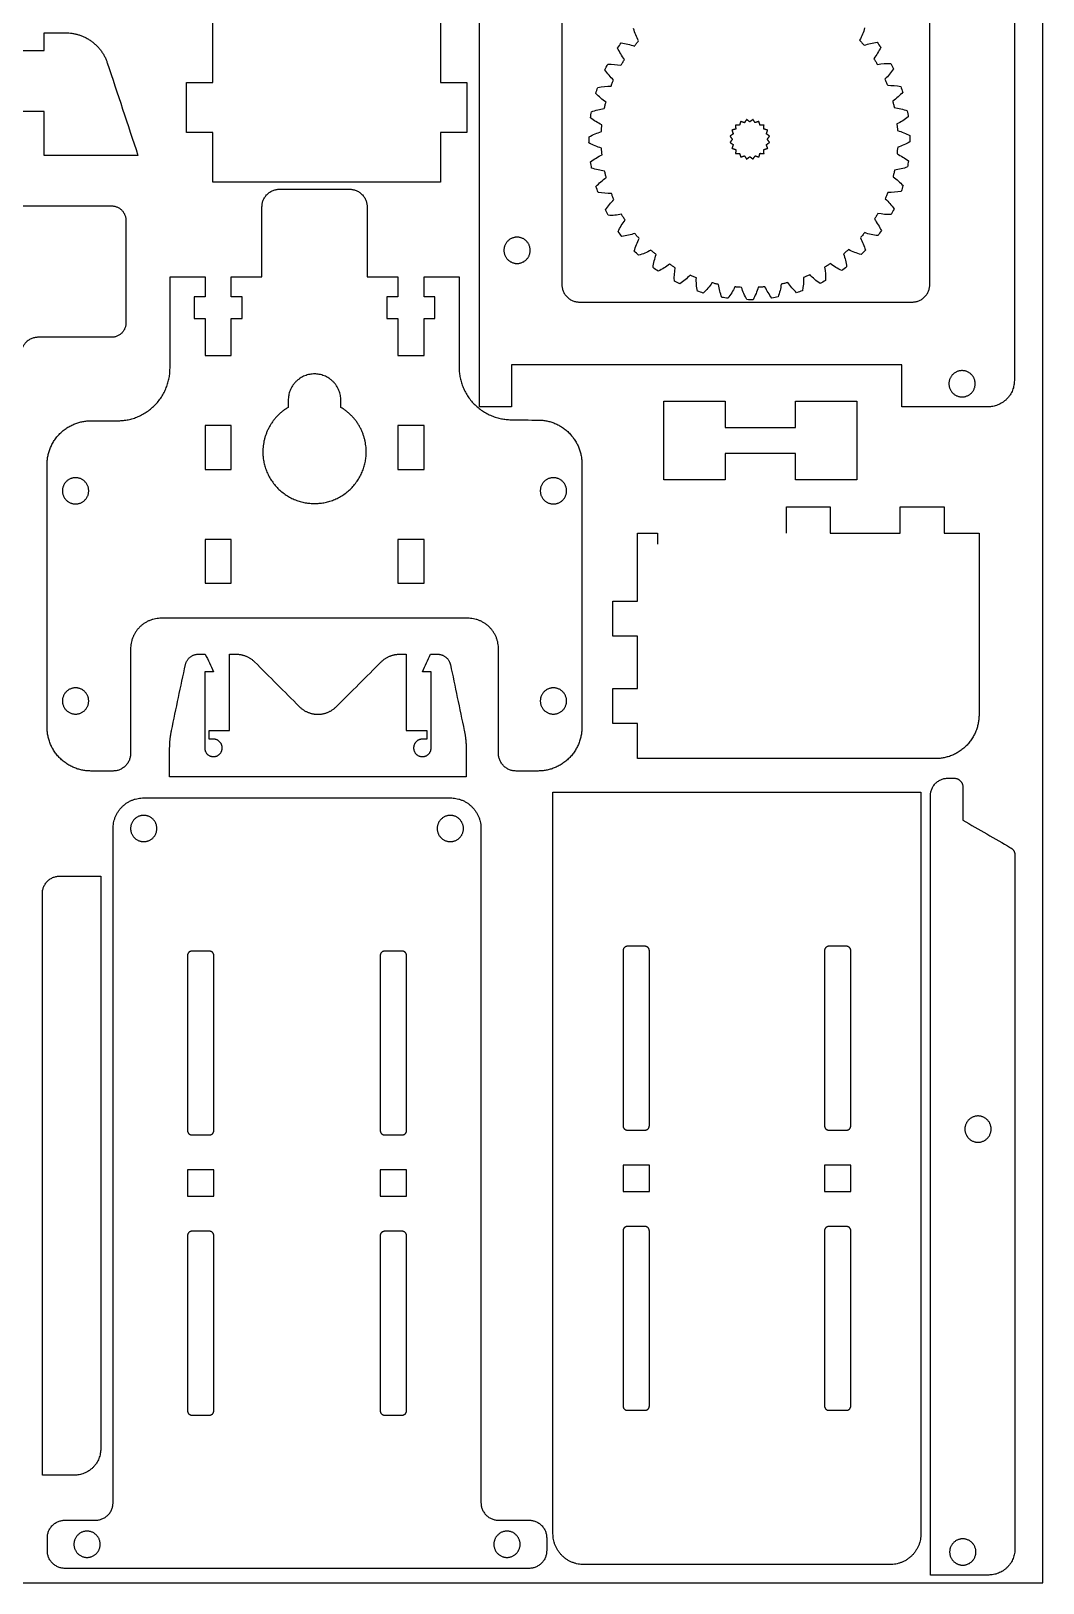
# Model space of a CAD drawing. Header units: millimetres. Extents: x -488 to 12, y -1 to 299.
# Drawn here: x -103.8 to 11.7, y -0.9 to 176.3 of the extents above; entities that cross this region are included whole.
import ezdxf

# ---------------------------------------------------------------- set-up
doc = ezdxf.new("R2010")
doc.units = ezdxf.units.MM
doc.header["$MEASUREMENT"] = 0
doc.layers.add('DEFAULT', color=7, linetype='Continuous')

msp = doc.modelspace()

# ---------------------------------------------------------------- linework, layer by layer
at = {"layer": 'DEFAULT'}
msp.add_lwpolyline([(-488.32, -0.91), (11.68, -0.91), (11.68, 299.09), (-488.32, 299.09), (-488.32, -0.91)], dxfattribs=at)
for points, degree in [([(-52.63, 174.1), (-52.63, 183.35), (-52.63, 192.6), (-52.63, 201.85)], 3), ([(8.42, 201.84), (8.42, 180.04), (8.42, 158.23), (8.42, 136.43)], 3), ([(-43.23, 199.85), (-43.23, 182.36), (-43.23, 164.88), (-43.23, 147.39)], 3), ([(-1.24, 147.39), (-1.24, 164.88), (-1.24, 182.36), (-1.24, 199.85)], 3), ([(-83.08, 170.47), (-83.08, 172.81), (-83.08, 175.14), (-83.08, 177.48)], 3), ([(-57.08, 177.48), (-57.08, 175.14), (-57.08, 172.81), (-57.08, 170.47)], 3), ([(-102.34, 176.14), (-101.52, 176.14), (-100.7, 176.14), (-99.87, 176.14)], 3), ([(-102.34, 174.14), (-102.34, 174.81), (-102.34, 175.47), (-102.34, 176.14)], 3), ([(-34.49, 175.21), (-34.71, 175.66), (-34.92, 176.14), (-35.05, 176.62)], 3), ([(-8.67, 176.71), (-8.8, 176.21), (-9, 175.74), (-9.24, 175.29)], 3), ([(-105.19, 174.14), (-104.24, 174.14), (-103.29, 174.14), (-102.34, 174.14)], 3), ([(-52.63, 133.43), (-52.63, 146.98), (-52.63, 160.54), (-52.63, 174.1)], 3), ([(-36.89, 174.4), (-36.74, 174.6), (-36.6, 174.79), (-36.46, 174.98)], 3), ([(-36.09, 173.1), (-36.39, 173.52), (-36.66, 173.95), (-36.89, 174.4)], 3), ([(-36.46, 174.98), (-35.95, 174.91), (-35.45, 174.79), (-34.96, 174.63)], 3), ([(-34.96, 174.63), (-34.88, 174.73), (-34.8, 174.83), (-34.72, 174.92)], 3), ([(-34.72, 174.92), (-34.64, 175.02), (-34.56, 175.12), (-34.49, 175.21)], 3), ([(-9.24, 175.29), (-9.15, 175.2), (-9.07, 175.1), (-8.98, 175.01)], 3), ([(-8.98, 175.01), (-8.9, 174.91), (-8.81, 174.82), (-8.72, 174.72)], 3), ([(-8.72, 174.72), (-8.25, 174.89), (-7.75, 175), (-7.24, 175.06)], 3), ([(-6.83, 174.5), (-7.05, 174.04), (-7.32, 173.6), (-7.61, 173.19)], 3), ([(-7.24, 175.06), (-7.1, 174.87), (-6.97, 174.68), (-6.83, 174.5)], 3), ([(-95.13, 172.71), (-93.96, 169.19), (-92.79, 165.67), (-91.63, 162.14)], 3), ([(-38.32, 171.91), (-38.22, 172.13), (-38.11, 172.34), (-38, 172.56)], 3), ([(-38, 172.56), (-37.5, 172.56), (-36.99, 172.53), (-36.49, 172.44)], 3), ([(-36.49, 172.44), (-36.42, 172.55), (-36.35, 172.66), (-36.29, 172.77)], 3), ([(-36.29, 172.77), (-36.22, 172.88), (-36.15, 172.99), (-36.09, 173.1)], 3), ([(-7.61, 173.19), (-7.54, 173.08), (-7.48, 172.97), (-7.41, 172.86)], 3), ([(-7.41, 172.86), (-7.34, 172.75), (-7.28, 172.64), (-7.21, 172.54)], 3), ([(-7.21, 172.54), (-6.7, 172.63), (-6.2, 172.67), (-5.69, 172.65)], 3), ([(-5.38, 172.03), (-5.65, 171.6), (-5.98, 171.21), (-6.35, 170.86)], 3), ([(-5.69, 172.65), (-5.59, 172.45), (-5.48, 172.24), (-5.38, 172.03)], 3), ([(-86.08, 164.76), (-86.08, 166.66), (-86.08, 168.56), (-86.08, 170.47)], 3), ([(-86.08, 170.47), (-85.08, 170.47), (-84.08, 170.47), (-83.08, 170.47)], 3), ([(-57.08, 170.47), (-56.08, 170.47), (-55.08, 170.47), (-54.08, 170.47)], 3), ([(-54.08, 170.47), (-54.08, 168.56), (-54.08, 166.66), (-54.08, 164.76)], 3), ([(-37.33, 170.74), (-37.7, 171.11), (-38.03, 171.49), (-38.32, 171.91)], 3), ([(-37.62, 170.04), (-37.58, 170.16), (-37.53, 170.28), (-37.49, 170.4)], 3), ([(-37.49, 170.4), (-37.44, 170.52), (-37.38, 170.63), (-37.33, 170.74)], 3), ([(-6.35, 170.86), (-6.3, 170.74), (-6.25, 170.62), (-6.21, 170.5)], 3), ([(-6.21, 170.5), (-6.15, 170.39), (-6.1, 170.27), (-6.04, 170.15)], 3), ([(-39.37, 169.23), (-39.29, 169.46), (-39.21, 169.68), (-39.14, 169.9)], 3), ([(-38.19, 168.24), (-38.62, 168.52), (-39.02, 168.87), (-39.37, 169.23)], 3), ([(-39.14, 169.9), (-38.63, 170), (-38.13, 170.05), (-37.62, 170.04)], 3), ([(-6.04, 170.15), (-5.54, 170.15), (-5.03, 170.11), (-4.54, 170.01)], 3), ([(-4.31, 169.35), (-4.66, 168.98), (-5.05, 168.65), (-5.46, 168.34)], 3), ([(-4.54, 170.01), (-4.47, 169.79), (-4.39, 169.57), (-4.31, 169.35)], 3), ([(-102.34, 167.14), (-103.29, 167.14), (-104.24, 167.14), (-105.19, 167.14)], 3), ([(-102.34, 162.14), (-102.34, 163.81), (-102.34, 165.47), (-102.34, 167.14)], 3), ([(-39.97, 166.43), (-39.94, 166.67), (-39.9, 166.9), (-39.87, 167.13)], 3), ([(-39.87, 167.13), (-39.39, 167.3), (-38.9, 167.42), (-38.39, 167.49)], 3), ([(-38.39, 167.49), (-38.36, 167.62), (-38.33, 167.74), (-38.3, 167.87)], 3), ([(-38.3, 167.87), (-38.27, 167.99), (-38.23, 168.12), (-38.19, 168.24)], 3), ([(-5.46, 168.34), (-5.43, 168.22), (-5.4, 168.1), (-5.38, 167.98)], 3), ([(-5.38, 167.98), (-5.35, 167.86), (-5.32, 167.73), (-5.3, 167.61)], 3), ([(-5.3, 167.61), (-4.79, 167.54), (-4.29, 167.42), (-3.8, 167.24)], 3), ([(-3.8, 167.24), (-3.76, 167.01), (-3.73, 166.77), (-3.69, 166.54)], 3), ([(-40.12, 164.26), (-39.68, 164.5), (-39.21, 164.71), (-38.72, 164.86)], 3), ([(-38.68, 165.63), (-39.13, 165.86), (-39.57, 166.11), (-39.97, 166.43)], 3), ([(-38.72, 164.86), (-38.72, 164.99), (-38.71, 165.12), (-38.7, 165.25)], 3), ([(-38.7, 165.25), (-38.69, 165.37), (-38.69, 165.5), (-38.68, 165.63)], 3), ([(-23.39, 165.15), (-23.61, 165.09), (-23.82, 165.02)], 2), ([(-23.82, 165.02), (-23.75, 164.81), (-23.67, 164.6)], 2), ([(-22.95, 165.59), (-23.18, 165.6), (-23.4, 165.6)], 2), ([(-23.4, 165.6), (-23.4, 165.38), (-23.39, 165.15)], 2), ([(-22.82, 166.02), (-22.89, 165.81), (-22.95, 165.59)], 2), ([(-22.4, 165.87), (-22.61, 165.95), (-22.82, 166.02)], 2), ([(-22.14, 166.24), (-22.27, 166.06), (-22.4, 165.87)], 2), ([(-21.79, 165.97), (-21.96, 166.11), (-22.14, 166.24)], 2), ([(-21.42, 166.24), (-21.61, 166.11), (-21.79, 165.97)], 2), ([(-21.17, 165.88), (-21.3, 166.06), (-21.42, 166.24)], 2), ([(-20.74, 166.02), (-20.96, 165.95), (-21.17, 165.88)], 2), ([(-20.62, 165.59), (-20.68, 165.81), (-20.74, 166.02)], 2), ([(-20.16, 165.6), (-20.39, 165.6), (-20.62, 165.59)], 2), ([(-20.18, 165.16), (-20.17, 165.38), (-20.16, 165.6)], 2), ([(-19.74, 165.02), (-19.96, 165.09), (-20.18, 165.16)], 2), ([(-19.89, 164.6), (-19.82, 164.81), (-19.74, 165.02)], 2), ([(-3.69, 166.54), (-4.09, 166.23), (-4.53, 165.96), (-4.99, 165.74)], 3), ([(-4.99, 165.74), (-4.98, 165.61), (-4.96, 165.48), (-4.95, 165.35)], 3), ([(-4.95, 165.35), (-4.94, 165.22), (-4.92, 165.1), (-4.91, 164.97)], 3), ([(-4.91, 164.97), (-4.43, 164.83), (-3.95, 164.64), (-3.51, 164.4)], 3), ([(-83.08, 164.76), (-84.08, 164.76), (-85.08, 164.76), (-86.08, 164.76)], 3), ([(-83.08, 159.1), (-83.08, 160.99), (-83.08, 162.87), (-83.08, 164.76)], 3), ([(-54.08, 164.76), (-55.08, 164.76), (-56.08, 164.76), (-57.08, 164.76)], 3), ([(-57.08, 164.76), (-57.08, 162.87), (-57.08, 160.99), (-57.08, 159.1)], 3), ([(-40.14, 163.56), (-40.13, 163.79), (-40.13, 164.02), (-40.12, 164.26)], 3), ([(-38.71, 162.97), (-39.2, 163.11), (-39.69, 163.33), (-40.14, 163.56)], 3), ([(-23.67, 164.6), (-23.86, 164.47), (-24.04, 164.34)], 2), ([(-24.04, 164.34), (-23.91, 164.16), (-23.77, 163.98)], 2), ([(-23.77, 163.98), (-23.91, 163.8), (-24.04, 163.63)], 2), ([(-24.04, 163.63), (-23.86, 163.5), (-23.67, 163.37)], 2), ([(-23.67, 163.37), (-23.75, 163.16), (-23.82, 162.95)], 2), ([(-19.52, 164.34), (-19.71, 164.47), (-19.89, 164.6)], 2), ([(-19.89, 163.37), (-19.71, 163.5), (-19.52, 163.63)], 2), ([(-19.74, 162.95), (-19.82, 163.16), (-19.89, 163.37)], 2), ([(-19.79, 163.99), (-19.66, 164.17), (-19.52, 164.34)], 2), ([(-19.52, 163.63), (-19.66, 163.81), (-19.79, 163.99)], 2), ([(-4.9, 163.07), (-4.91, 162.95), (-4.93, 162.83), (-4.95, 162.71)], 3), ([(-3.52, 163.68), (-3.96, 163.43), (-4.43, 163.23), (-4.9, 163.07)], 3), ([(-3.51, 164.4), (-3.51, 164.16), (-3.52, 163.92), (-3.52, 163.68)], 3), ([(-91.63, 162.14), (-95.2, 162.14), (-98.77, 162.14), (-102.34, 162.14)], 3), ([(-39.96, 161.39), (-39.55, 161.71), (-39.12, 161.99), (-38.65, 162.22)], 3), ([(-39.84, 160.69), (-39.88, 160.93), (-39.92, 161.16), (-39.96, 161.39)], 3), ([(-38.69, 162.59), (-38.7, 162.71), (-38.71, 162.84), (-38.71, 162.97)], 3), ([(-38.65, 162.22), (-38.67, 162.34), (-38.68, 162.46), (-38.69, 162.59)], 3), ([(-23.82, 162.95), (-23.6, 162.88), (-23.39, 162.81)], 2), ([(-23.39, 162.81), (-23.39, 162.59), (-23.4, 162.37)], 2), ([(-23.4, 162.37), (-23.17, 162.37), (-22.95, 162.37)], 2), ([(-22.95, 162.37), (-22.88, 162.16), (-22.82, 161.95)], 2), ([(-22.82, 161.95), (-22.61, 162.02), (-22.39, 162.09)], 2), ([(-22.39, 162.09), (-22.27, 161.91), (-22.14, 161.72)], 2), ([(-22.14, 161.72), (-21.96, 161.86), (-21.78, 162)], 2), ([(-21.78, 162), (-21.6, 161.86), (-21.42, 161.72)], 2), ([(-21.42, 161.72), (-21.29, 161.91), (-21.16, 162.1)], 2), ([(-21.16, 162.1), (-20.95, 162.02), (-20.74, 161.95)], 2), ([(-20.74, 161.95), (-20.68, 162.16), (-20.61, 162.38)], 2), ([(-20.61, 162.38), (-20.39, 162.37), (-20.16, 162.37)], 2), ([(-20.17, 162.82), (-19.96, 162.88), (-19.74, 162.95)], 2), ([(-20.16, 162.37), (-20.17, 162.59), (-20.17, 162.82)], 2), ([(-4.95, 162.71), (-4.95, 162.58), (-4.96, 162.45), (-4.97, 162.32)], 3), ([(-4.97, 162.32), (-4.53, 162.1), (-4.08, 161.82), (-3.68, 161.52)], 3), ([(-3.68, 161.52), (-3.71, 161.29), (-3.74, 161.06), (-3.78, 160.83)], 3), ([(-38.35, 160.34), (-38.86, 160.41), (-39.36, 160.53), (-39.84, 160.69)], 3), ([(-39.34, 158.6), (-38.98, 158.97), (-38.59, 159.32), (-38.17, 159.59)], 3), ([(-38.27, 159.96), (-38.3, 160.09), (-38.32, 160.22), (-38.35, 160.34)], 3), ([(-38.17, 159.59), (-38.2, 159.71), (-38.23, 159.84), (-38.27, 159.96)], 3), ([(-5.34, 160.07), (-5.37, 159.95), (-5.4, 159.82), (-5.43, 159.7)], 3), ([(-5.43, 159.7), (-5.01, 159.4), (-4.63, 159.07), (-4.28, 158.7)], 3), ([(-5.26, 160.46), (-5.29, 160.33), (-5.31, 160.2), (-5.34, 160.07)], 3), ([(-3.78, 160.83), (-4.25, 160.64), (-4.75, 160.52), (-5.26, 160.46)], 3), ([(-57.08, 159.1), (-65.74, 159.1), (-74.41, 159.1), (-83.08, 159.1)], 3), ([(-75.47, 158.28), (-72.81, 158.28), (-70.14, 158.28), (-67.47, 158.28)], 3), ([(-39.1, 157.92), (-39.18, 158.15), (-39.26, 158.38), (-39.34, 158.6)], 3), ([(-37.58, 157.79), (-38.08, 157.79), (-38.6, 157.83), (-39.1, 157.92)], 3), ([(-37.44, 157.45), (-37.49, 157.56), (-37.53, 157.68), (-37.58, 157.79)], 3), ([(-6.01, 157.92), (-6.06, 157.79), (-6.11, 157.66), (-6.16, 157.53)], 3), ([(-4.49, 158.03), (-4.99, 157.94), (-5.5, 157.89), (-6.01, 157.92)], 3), ([(-4.28, 158.7), (-4.35, 158.48), (-4.42, 158.26), (-4.49, 158.03)], 3), ([(-157.35, 156.37), (-136.45, 156.37), (-115.55, 156.37), (-94.64, 156.37)], 3), ([(-77.47, 148.28), (-77.47, 150.95), (-77.47, 153.62), (-77.47, 156.28)], 3), ([(-65.47, 156.28), (-65.47, 153.62), (-65.47, 150.95), (-65.47, 148.28)], 3), ([(-38.27, 155.93), (-37.98, 156.34), (-37.65, 156.73), (-37.3, 157.1)], 3), ([(-37.3, 157.1), (-37.35, 157.21), (-37.39, 157.33), (-37.44, 157.45)], 3), ([(-6.16, 157.53), (-6.21, 157.42), (-6.26, 157.3), (-6.31, 157.19)], 3), ([(-6.31, 157.19), (-5.94, 156.84), (-5.61, 156.45), (-5.32, 156.02)], 3), ([(-5.32, 156.02), (-5.43, 155.81), (-5.53, 155.61), (-5.64, 155.4)], 3), ([(-93, 154.73), (-93, 150.82), (-93, 146.91), (-93, 143.01)], 3), ([(-37.96, 155.3), (-38.06, 155.51), (-38.17, 155.72), (-38.27, 155.93)], 3), ([(-36.44, 155.42), (-36.93, 155.31), (-37.45, 155.27), (-37.96, 155.3)], 3), ([(-36.81, 153.44), (-36.6, 153.9), (-36.34, 154.35), (-36.01, 154.75)], 3), ([(-36.23, 155.07), (-36.3, 155.19), (-36.37, 155.3), (-36.44, 155.42)], 3), ([(-36.01, 154.75), (-36.08, 154.86), (-36.16, 154.97), (-36.23, 155.07)], 3), ([(-7.36, 155.18), (-7.43, 155.08), (-7.49, 154.97), (-7.56, 154.86)], 3), ([(-7.56, 154.86), (-7.26, 154.44), (-6.98, 154), (-6.76, 153.55)], 3), ([(-7.16, 155.51), (-7.23, 155.4), (-7.29, 155.29), (-7.36, 155.18)], 3), ([(-5.64, 155.4), (-6.15, 155.37), (-6.66, 155.42), (-7.16, 155.51)], 3), ([(-36.38, 152.88), (-36.53, 153.06), (-36.67, 153.25), (-36.81, 153.44)], 3), ([(-34.9, 153.24), (-35.38, 153.06), (-35.87, 152.95), (-36.38, 152.88)], 3), ([(-34.98, 151.22), (-34.83, 151.72), (-34.64, 152.2), (-34.4, 152.65)], 3), ([(-34.66, 152.92), (-34.74, 153.03), (-34.82, 153.13), (-34.9, 153.24)], 3), ([(-34.4, 152.65), (-34.49, 152.74), (-34.57, 152.83), (-34.66, 152.92)], 3), ([(-8.91, 153.01), (-8.99, 152.92), (-9.07, 152.82), (-9.15, 152.72)], 3), ([(-9.15, 152.72), (-8.92, 152.27), (-8.73, 151.8), (-8.57, 151.32)], 3), ([(-8.66, 153.33), (-8.74, 153.22), (-8.83, 153.12), (-8.91, 153.01)], 3), ([(-7.17, 152.98), (-7.69, 153.03), (-8.18, 153.14), (-8.66, 153.33)], 3), ([(-6.76, 153.55), (-6.89, 153.36), (-7.03, 153.17), (-7.17, 152.98)], 3), ([(-34.48, 150.74), (-34.64, 150.9), (-34.81, 151.06), (-34.98, 151.22)], 3), ([(-33.07, 151.32), (-33.51, 151.07), (-33.99, 150.87), (-34.48, 150.74)], 3), ([(-32.78, 151.07), (-32.88, 151.16), (-32.97, 151.24), (-33.07, 151.32)], 3), ([(-32.83, 149.33), (-32.76, 149.84), (-32.63, 150.34), (-32.48, 150.83)], 3), ([(-32.48, 150.83), (-32.58, 150.91), (-32.68, 150.99), (-32.78, 151.07)], 3), ([(-10.78, 151.15), (-10.88, 151.06), (-10.98, 150.98), (-11.07, 150.89)], 3), ([(-11.07, 150.89), (-10.91, 150.41), (-10.8, 149.92), (-10.73, 149.41)], 3), ([(-10.5, 151.38), (-10.59, 151.31), (-10.69, 151.23), (-10.78, 151.15)], 3), ([(-9.08, 150.81), (-9.57, 150.96), (-10.04, 151.16), (-10.5, 151.38)], 3), ([(-8.57, 151.32), (-8.74, 151.15), (-8.91, 150.98), (-9.08, 150.81)], 3), ([(-32.24, 148.92), (-32.44, 149.06), (-32.64, 149.2), (-32.83, 149.33)], 3), ([(-30.94, 149.73), (-31.34, 149.41), (-31.77, 149.14), (-32.24, 148.92)], 3), ([(-30.6, 149.5), (-30.71, 149.58), (-30.82, 149.65), (-30.94, 149.73)], 3), ([(-30.3, 149.3), (-30.4, 149.37), (-30.5, 149.44), (-30.6, 149.5)], 3), ([(-30.39, 147.79), (-30.42, 148.29), (-30.37, 148.81), (-30.3, 149.3)], 3), ([(-12.93, 149.56), (-13.04, 149.49), (-13.14, 149.42), (-13.25, 149.36)], 3), ([(-13.25, 149.36), (-13.17, 148.85), (-13.12, 148.35), (-13.13, 147.84)], 3), ([(-12.6, 149.78), (-12.71, 149.7), (-12.82, 149.63), (-12.93, 149.56)], 3), ([(-11.29, 148.98), (-11.75, 149.2), (-12.19, 149.47), (-12.6, 149.78)], 3), ([(-10.73, 149.41), (-10.92, 149.26), (-11.1, 149.12), (-11.29, 148.98)], 3), ([(-87.97, 148.28), (-86.64, 148.28), (-85.31, 148.28), (-83.97, 148.28)], 3), ([(-87.97, 137.83), (-87.97, 141.32), (-87.97, 144.8), (-87.97, 148.28)], 3), ([(-83.97, 148.28), (-83.97, 147.52), (-83.97, 146.76), (-83.97, 146)], 3), ([(-80.97, 148.28), (-79.81, 148.28), (-78.64, 148.28), (-77.47, 148.28)], 3), ([(-80.97, 146), (-80.97, 146.76), (-80.97, 147.52), (-80.97, 148.28)], 3), ([(-65.47, 148.28), (-64.31, 148.28), (-63.14, 148.28), (-61.97, 148.28)], 3), ([(-61.97, 148.28), (-61.97, 147.52), (-61.97, 146.76), (-61.97, 146)], 3), ([(-58.97, 146), (-58.97, 146.76), (-58.97, 147.52), (-58.97, 148.28)], 3), ([(-58.97, 148.28), (-57.64, 148.28), (-56.31, 148.28), (-54.97, 148.28)], 3), ([(-54.97, 148.28), (-54.97, 144.84), (-54.97, 141.4), (-54.97, 137.95)], 3), ([(-29.77, 147.47), (-29.97, 147.57), (-30.18, 147.68), (-30.39, 147.79)], 3), ([(-28.6, 148.46), (-28.96, 148.09), (-29.35, 147.76), (-29.77, 147.47)], 3), ([(-28.26, 148.32), (-28.37, 148.37), (-28.49, 148.41), (-28.6, 148.46)], 3), ([(-27.88, 148.17), (-28, 148.22), (-28.13, 148.27), (-28.26, 148.32)], 3), ([(-27.76, 146.65), (-27.86, 147.16), (-27.91, 147.66), (-27.88, 148.17)], 3), ([(-26.1, 147.6), (-26.38, 147.17), (-26.72, 146.78), (-27.09, 146.42)], 3), ([(-25.72, 147.49), (-25.84, 147.52), (-25.97, 147.56), (-26.1, 147.6)], 3), ([(-25.35, 147.4), (-25.47, 147.43), (-25.6, 147.46), (-25.72, 147.49)], 3), ([(-24.98, 145.92), (-25.14, 146.4), (-25.28, 146.89), (-25.35, 147.4)], 3), ([(-23.49, 147.13), (-23.69, 146.66), (-23.97, 146.23), (-24.27, 145.82)], 3), ([(-23.08, 147.09), (-23.22, 147.1), (-23.35, 147.12), (-23.49, 147.13)], 3), ([(-20.05, 147.14), (-20.18, 147.12), (-20.31, 147.11), (-20.44, 147.1)], 3), ([(-19.25, 145.85), (-19.57, 146.25), (-19.83, 146.68), (-20.05, 147.14)], 3), ([(-18.2, 147.44), (-18.25, 146.94), (-18.38, 146.45), (-18.55, 145.97)], 3), ([(-17.81, 147.52), (-17.94, 147.49), (-18.07, 147.47), (-18.2, 147.44)], 3), ([(-17.45, 147.62), (-17.57, 147.59), (-17.69, 147.56), (-17.81, 147.52)], 3), ([(-16.44, 146.46), (-16.81, 146.82), (-17.14, 147.2), (-17.45, 147.62)], 3), ([(-15.64, 148.21), (-15.64, 147.7), (-15.67, 147.19), (-15.78, 146.69)], 3), ([(-15.29, 148.35), (-15.41, 148.31), (-15.52, 148.26), (-15.64, 148.21)], 3), ([(-14.93, 148.52), (-15.05, 148.46), (-15.17, 148.41), (-15.29, 148.35)], 3), ([(-13.76, 147.52), (-14.19, 147.8), (-14.58, 148.13), (-14.93, 148.52)], 3), ([(-13.13, 147.84), (-13.34, 147.73), (-13.55, 147.63), (-13.76, 147.52)], 3), ([(-83.97, 146), (-84.39, 146), (-84.81, 146), (-85.22, 146)], 3), ([(-85.22, 146), (-85.22, 145.5), (-85.22, 145), (-85.22, 143.5)], 3), ([(-79.72, 146), (-80.14, 146), (-80.56, 146), (-80.97, 146)], 3), ([(-79.72, 143.5), (-79.72, 145), (-79.72, 145.5), (-79.72, 146)], 3), ([(-61.97, 146), (-62.39, 146), (-62.81, 146), (-63.22, 146)], 3), ([(-63.22, 146), (-63.22, 145.5), (-63.22, 145), (-63.22, 143.5)], 3), ([(-57.72, 146), (-58.14, 146), (-58.56, 146), (-58.97, 146)], 3), ([(-57.72, 143.5), (-57.72, 145), (-57.72, 145.5), (-57.72, 146)], 3), ([(-41.23, 145.39), (-28.57, 145.39), (-15.9, 145.39), (-3.24, 145.39)], 3), ([(-27.09, 146.42), (-27.31, 146.5), (-27.53, 146.58), (-27.76, 146.65)], 3), ([(-24.27, 145.82), (-24.51, 145.86), (-24.74, 145.89), (-24.98, 145.92)], 3), ([(-22.72, 147.07), (-22.84, 147.07), (-22.96, 147.08), (-23.08, 147.09)], 3), ([(-22.11, 145.67), (-22.36, 146.11), (-22.57, 146.59), (-22.72, 147.07)], 3), ([(-21.41, 145.65), (-21.65, 145.66), (-21.88, 145.66), (-22.11, 145.67)], 3), ([(-20.82, 147.08), (-20.96, 146.59), (-21.16, 146.1), (-21.41, 145.65)], 3), ([(-20.44, 147.1), (-20.57, 147.09), (-20.69, 147.08), (-20.82, 147.08)], 3), ([(-18.55, 145.97), (-18.78, 145.93), (-19.02, 145.89), (-19.25, 145.85)], 3), ([(-15.78, 146.69), (-16, 146.61), (-16.22, 146.53), (-16.44, 146.46)], 3), ([(-85.22, 143.5), (-84.81, 143.5), (-84.39, 143.5), (-83.97, 143.5)], 3), ([(-83.97, 143.5), (-83.97, 142.76), (-83.97, 141.02), (-83.97, 139.28)], 3), ([(-80.97, 139.28), (-80.97, 141.02), (-80.97, 142.76), (-80.97, 143.5)], 3), ([(-80.97, 143.5), (-80.56, 143.5), (-80.14, 143.5), (-79.72, 143.5)], 3), ([(-63.22, 143.5), (-62.81, 143.5), (-62.39, 143.5), (-61.97, 143.5)], 3), ([(-61.97, 143.5), (-61.97, 142.76), (-61.97, 141.02), (-61.97, 139.28)], 3), ([(-58.97, 139.28), (-58.97, 141.02), (-58.97, 142.76), (-58.97, 143.5)], 3), ([(-58.97, 143.5), (-58.56, 143.5), (-58.14, 143.5), (-57.72, 143.5)], 3), ([(-94.64, 141.37), (-97.43, 141.37), (-100.21, 141.37), (-103, 141.37)], 3), ([(-83.97, 139.28), (-82.97, 139.28), (-81.97, 139.28), (-80.97, 139.28)], 3), ([(-61.97, 139.28), (-60.97, 139.28), (-59.97, 139.28), (-58.97, 139.28)], 3), ([(-48.99, 138.22), (-48.99, 136.62), (-48.99, 135.03), (-48.99, 133.43)], 3), ([(-4.41, 138.22), (-19.27, 138.22), (-34.13, 138.22), (-48.99, 138.22)], 3), ([(-4.41, 133.43), (-4.41, 135.03), (-4.41, 136.62), (-4.41, 138.22)], 3), ([(-74.47, 134.18), (-74.47, 133.91), (-74.47, 133.64), (-74.47, 133.36)], 3), ([(-68.47, 133.36), (-68.47, 133.64), (-68.47, 133.91), (-68.47, 134.18)], 3), ([(-48.99, 133.43), (-50.2, 133.43), (-51.42, 133.43), (-52.63, 133.43)], 3), ([(-31.58, 125.08), (-31.58, 128.08), (-31.58, 131.08), (-31.58, 134.08)], 3), ([(-31.58, 134.08), (-29.25, 134.08), (-26.91, 134.08), (-24.58, 134.08)], 3), ([(-24.58, 134.08), (-24.58, 133.08), (-24.58, 132.08), (-24.58, 131.08)], 3), ([(-16.58, 134.08), (-14.25, 134.08), (-11.91, 134.08), (-9.58, 134.08)], 3), ([(-16.58, 131.08), (-16.58, 132.08), (-16.58, 133.08), (-16.58, 134.08)], 3), ([(-9.58, 134.08), (-9.58, 131.08), (-9.58, 128.08), (-9.58, 125.08)], 3), ([(5.42, 133.43), (2.15, 133.43), (-1.13, 133.43), (-4.41, 133.43)], 3), ([(-97, 131.83), (-95.99, 131.83), (-94.98, 131.83), (-93.97, 131.83)], 3), ([(-83.97, 131.28), (-83.97, 129.62), (-83.97, 127.95), (-83.97, 126.28)], 3), ([(-80.97, 131.28), (-81.97, 131.28), (-82.97, 131.28), (-83.97, 131.28)], 3), ([(-80.97, 126.28), (-80.97, 127.95), (-80.97, 129.62), (-80.97, 131.28)], 3), ([(-58.97, 131.28), (-59.97, 131.28), (-60.97, 131.28), (-61.97, 131.28)], 3), ([(-61.97, 131.28), (-61.97, 129.62), (-61.97, 127.95), (-61.97, 126.28)], 3), ([(-58.97, 126.28), (-58.97, 127.95), (-58.97, 129.62), (-58.97, 131.28)], 3), ([(-49.06, 131.95), (-48, 131.94), (-46.94, 131.92), (-45.87, 131.91)], 3), ([(-24.58, 131.08), (-21.91, 131.08), (-19.25, 131.08), (-16.58, 131.08)], 3), ([(-24.58, 128.08), (-24.58, 127.08), (-24.58, 126.08), (-24.58, 125.08)], 3), ([(-16.58, 128.08), (-19.25, 128.08), (-21.91, 128.08), (-24.58, 128.08)], 3), ([(-16.58, 125.08), (-16.58, 126.08), (-16.58, 127.08), (-16.58, 128.08)], 3), ([(-102, 96.83), (-102, 106.83), (-102, 116.83), (-102, 126.83)], 3), ([(-83.97, 126.28), (-82.97, 126.28), (-81.97, 126.28), (-80.97, 126.28)], 3), ([(-61.97, 126.28), (-60.97, 126.28), (-59.97, 126.28), (-58.97, 126.28)], 3), ([(-40.95, 126.91), (-40.95, 116.88), (-40.95, 106.86), (-40.95, 96.83)], 3), ([(-24.58, 125.08), (-26.91, 125.08), (-29.25, 125.08), (-31.58, 125.08)], 3), ([(-9.58, 125.08), (-11.91, 125.08), (-14.25, 125.08), (-16.58, 125.08)], 3), ([(-17.61, 121.99), (-15.94, 121.99), (-14.28, 121.99), (-12.61, 121.99)], 3), ([(-17.61, 118.99), (-17.61, 119.99), (-17.61, 120.99), (-17.61, 121.99)], 3), ([(-12.61, 121.99), (-12.61, 120.99), (-12.61, 119.99), (-12.61, 118.99)], 3), ([(-4.61, 121.99), (-2.94, 121.99), (-1.28, 121.99), (0.39, 121.99)], 3), ([(-4.61, 118.99), (-4.61, 119.99), (-4.61, 120.99), (-4.61, 121.99)], 3), ([(0.39, 121.99), (0.39, 120.99), (0.39, 119.99), (0.39, 118.99)], 3), ([(-34.61, 111.24), (-34.61, 113.82), (-34.61, 116.41), (-34.61, 118.99)], 3), ([(-34.61, 118.99), (-33.85, 118.99), (-33.09, 118.99), (-32.32, 118.99)], 3), ([(-32.32, 118.99), (-32.32, 118.57), (-32.32, 118.16), (-32.32, 117.74)], 3), ([(-12.61, 118.99), (-9.94, 118.99), (-7.28, 118.99), (-4.61, 118.99)], 3), ([(0.39, 118.99), (1.72, 118.99), (3.06, 118.99), (4.39, 118.99)], 3), ([(4.39, 118.99), (4.39, 112.07), (4.39, 105.16), (4.39, 98.24)], 3), ([(-80.97, 118.28), (-81.97, 118.28), (-82.97, 118.28), (-83.97, 118.28)], 3), ([(-83.97, 118.28), (-83.97, 116.62), (-83.97, 114.95), (-83.97, 113.28)], 3), ([(-80.97, 113.28), (-80.97, 114.95), (-80.97, 116.62), (-80.97, 118.28)], 3), ([(-61.97, 118.28), (-61.97, 116.62), (-61.97, 114.95), (-61.97, 113.28)], 3), ([(-58.97, 118.28), (-59.97, 118.28), (-60.97, 118.28), (-61.97, 118.28)], 3), ([(-58.97, 113.28), (-58.97, 114.95), (-58.97, 116.62), (-58.97, 118.28)], 3), ([(-83.97, 113.28), (-82.97, 113.28), (-81.97, 113.28), (-80.97, 113.28)], 3), ([(-61.97, 113.28), (-60.97, 113.28), (-59.97, 113.28), (-58.97, 113.28)], 3), ([(-37.41, 107.24), (-37.41, 108.57), (-37.41, 109.91), (-37.41, 111.24)], 3), ([(-53.97, 109.28), (-65.64, 109.28), (-77.31, 109.28), (-88.97, 109.28)], 3), ([(-34.61, 107.24), (-35.54, 107.24), (-36.48, 107.24), (-37.41, 107.24)], 3), ([(-34.61, 101.24), (-34.61, 103.24), (-34.61, 105.24), (-34.61, 107.24)], 3), ([(-92.47, 105.78), (-92.47, 101.8), (-92.47, 97.82), (-92.47, 93.83)], 3), ([(-84.74, 105.17), (-84.48, 105.17), (-84.21, 105.17), (-83.94, 105.17)], 3), ([(-83.94, 105.17), (-83.63, 104.51), (-83.32, 103.84), (-83.01, 103.17)], 3), ([(-81.16, 105.17), (-80.92, 105.17), (-80.67, 105.17), (-80.43, 105.17)], 3), ([(-81.16, 96.47), (-81.16, 99.37), (-81.16, 102.27), (-81.16, 105.17)], 3), ([(-61.74, 105.17), (-61.5, 105.17), (-61.26, 105.17), (-61.01, 105.17)], 3), ([(-61.01, 105.17), (-61.01, 102.27), (-61.01, 99.37), (-61.01, 96.47)], 3), ([(-59.16, 103.17), (-58.85, 103.84), (-58.54, 104.51), (-58.23, 105.17)], 3), ([(-58.23, 105.17), (-57.96, 105.17), (-57.7, 105.17), (-57.43, 105.17)], 3), ([(-50.47, 93.83), (-50.47, 97.82), (-50.47, 101.8), (-50.47, 105.78)], 3), ([(-87.8, 96.46), (-87.27, 98.97), (-86.74, 101.47), (-86.21, 103.98)], 3), ([(-83.01, 103.17), (-83.34, 103.17), (-83.68, 103.17), (-84.01, 103.17)], 3), ([(-84.01, 103.17), (-84.01, 100.27), (-84.01, 97.37), (-84.01, 94.47)], 3), ([(-78.31, 104.3), (-76.61, 102.59), (-74.91, 100.89), (-73.21, 99.19)], 3), ([(-68.97, 99.19), (-67.26, 100.89), (-65.56, 102.59), (-63.86, 104.3)], 3), ([(-58.16, 103.17), (-58.49, 103.17), (-58.83, 103.17), (-59.16, 103.17)], 3), ([(-58.16, 94.47), (-58.16, 97.37), (-58.16, 100.27), (-58.16, 103.17)], 3), ([(-55.96, 103.98), (-55.43, 101.47), (-54.91, 98.97), (-54.38, 96.46)], 3), ([(-37.41, 97.24), (-37.41, 98.57), (-37.41, 99.91), (-37.41, 101.24)], 3), ([(-37.41, 101.24), (-36.48, 101.24), (-35.54, 101.24), (-34.61, 101.24)], 3), ([(-83.51, 96.47), (-82.73, 96.47), (-81.94, 96.47), (-81.16, 96.47)], 3), ([(-83.51, 95.47), (-83.51, 95.81), (-83.51, 96.14), (-83.51, 96.47)], 3), ([(-61.01, 96.47), (-60.23, 96.47), (-59.44, 96.47), (-58.66, 96.47)], 3), ([(-58.66, 96.47), (-58.66, 96.14), (-58.66, 95.81), (-58.66, 95.47)], 3), ([(-34.61, 97.24), (-35.54, 97.24), (-36.48, 97.24), (-37.41, 97.24)], 3), ([(-34.61, 93.24), (-34.61, 94.57), (-34.61, 95.91), (-34.61, 97.24)], 3), ([(-88.01, 91.17), (-88.01, 92.25), (-88.01, 93.32), (-88.01, 94.39)], 3), ([(-83.01, 95.47), (-83.18, 95.47), (-83.34, 95.47), (-83.51, 95.47)], 3), ([(-58.66, 95.47), (-58.83, 95.47), (-58.99, 95.47), (-59.16, 95.47)], 3), ([(-54.16, 94.39), (-54.16, 93.32), (-54.16, 92.25), (-54.16, 91.17)], 3), ([(-0.61, 93.24), (-11.94, 93.24), (-23.28, 93.24), (-34.61, 93.24)], 3), ([(-94.47, 91.83), (-95.31, 91.83), (-96.16, 91.83), (-97, 91.83)], 3), ([(-54.16, 91.17), (-65.44, 91.17), (-76.73, 91.17), (-88.01, 91.17)], 3), ([(-45.95, 91.83), (-46.79, 91.83), (-47.63, 91.83), (-48.47, 91.83)], 3), ([(0.84, 91.01), (1.07, 91.01), (1.31, 91.01), (1.54, 91.01)], 3), ([(-90.97, 88.76), (-79.3, 88.76), (-67.63, 88.76), (-55.97, 88.76)], 3), ([(-44.25, 4.7), (-44.25, 32.94), (-44.25, 61.17), (-44.25, 89.41)], 3), ([(-44.25, 89.41), (-30.25, 89.41), (-16.25, 89.41), (-2.25, 89.41)], 3), ([(-2.25, 89.41), (-2.25, 61.17), (-2.25, 32.94), (-2.25, 4.7)], 3), ([(-1.16, 0), (-1.16, 29.67), (-1.16, 59.34), (-1.16, 89.01)], 3), ([(2.54, 90.01), (2.54, 88.74), (2.54, 87.48), (2.54, 86.21)], 3), ([(-94.47, 8.26), (-94.47, 33.93), (-94.47, 59.6), (-94.47, 85.26)], 3), ([(-52.47, 85.26), (-52.47, 59.6), (-52.47, 33.93), (-52.47, 8.26)], 3), ([(2.54, 86.21), (4.36, 85.16), (6.18, 84.11), (7.99, 83.07)], 3), ([(8.49, 82.2), (8.49, 55.8), (8.49, 29.4), (8.49, 3)], 3), ([(-100.54, 79.83), (-98.98, 79.83), (-97.43, 79.83), (-95.88, 79.83)], 3), ([(-95.88, 79.83), (-95.88, 58.03), (-95.88, 36.22), (-95.88, 14.41)], 3), ([(-102.54, 11.41), (-102.54, 33.55), (-102.54, 55.69), (-102.54, 77.83)], 3), ([(-83.47, 71.26), (-84.13, 71.26), (-84.8, 71.26), (-85.47, 71.26)], 3), ([(-61.47, 71.26), (-62.13, 71.26), (-62.8, 71.26), (-63.47, 71.26)], 3), ([(-36.25, 71.31), (-36.25, 64.64), (-36.25, 57.97), (-36.25, 51.31)], 3), ([(-33.75, 71.81), (-34.42, 71.81), (-35.09, 71.81), (-35.75, 71.81)], 3), ([(-33.25, 51.31), (-33.25, 57.97), (-33.25, 64.64), (-33.25, 71.31)], 3), ([(-13.25, 71.31), (-13.25, 64.64), (-13.25, 57.97), (-13.25, 51.31)], 3), ([(-10.75, 71.81), (-11.42, 71.81), (-12.09, 71.81), (-12.75, 71.81)], 3), ([(-10.25, 51.31), (-10.25, 57.97), (-10.25, 64.64), (-10.25, 71.31)], 3), ([(-85.97, 70.76), (-85.97, 64.1), (-85.97, 57.43), (-85.97, 50.76)], 3), ([(-82.97, 50.76), (-82.97, 57.43), (-82.97, 64.1), (-82.97, 70.76)], 3), ([(-63.97, 70.76), (-63.97, 64.1), (-63.97, 57.43), (-63.97, 50.76)], 3), ([(-60.97, 50.76), (-60.97, 57.43), (-60.97, 64.1), (-60.97, 70.76)], 3), ([(-85.47, 50.26), (-84.8, 50.26), (-84.13, 50.26), (-83.47, 50.26)], 3), ([(-63.47, 50.26), (-62.8, 50.26), (-62.13, 50.26), (-61.47, 50.26)], 3), ([(-35.75, 50.81), (-35.09, 50.81), (-34.42, 50.81), (-33.75, 50.81)], 3), ([(-12.75, 50.81), (-12.09, 50.81), (-11.42, 50.81), (-10.75, 50.81)], 3), ([(-85.97, 46.26), (-85.97, 45.26), (-85.97, 44.26), (-85.97, 43.26)], 3), ([(-82.97, 46.26), (-83.97, 46.26), (-84.97, 46.26), (-85.97, 46.26)], 3), ([(-82.97, 43.26), (-82.97, 44.26), (-82.97, 45.26), (-82.97, 46.26)], 3), ([(-63.97, 46.26), (-63.97, 45.26), (-63.97, 44.26), (-63.97, 43.26)], 3), ([(-60.97, 46.26), (-61.97, 46.26), (-62.97, 46.26), (-63.97, 46.26)], 3), ([(-60.97, 43.26), (-60.97, 44.26), (-60.97, 45.26), (-60.97, 46.26)], 3), ([(-33.25, 46.81), (-34.25, 46.81), (-35.25, 46.81), (-36.25, 46.81)], 3), ([(-36.25, 46.81), (-36.25, 45.81), (-36.25, 44.81), (-36.25, 43.81)], 3), ([(-33.25, 43.81), (-33.25, 44.81), (-33.25, 45.81), (-33.25, 46.81)], 3), ([(-10.25, 46.81), (-11.25, 46.81), (-12.25, 46.81), (-13.25, 46.81)], 3), ([(-13.25, 46.81), (-13.25, 45.81), (-13.25, 44.81), (-13.25, 43.81)], 3), ([(-10.25, 43.81), (-10.25, 44.81), (-10.25, 45.81), (-10.25, 46.81)], 3), ([(-85.97, 43.26), (-84.97, 43.26), (-83.97, 43.26), (-82.97, 43.26)], 3), ([(-63.97, 43.26), (-62.97, 43.26), (-61.97, 43.26), (-60.97, 43.26)], 3), ([(-36.25, 43.81), (-35.25, 43.81), (-34.25, 43.81), (-33.25, 43.81)], 3), ([(-13.25, 43.81), (-12.25, 43.81), (-11.25, 43.81), (-10.25, 43.81)], 3), ([(-83.47, 39.26), (-84.13, 39.26), (-84.8, 39.26), (-85.47, 39.26)], 3), ([(-61.47, 39.26), (-62.13, 39.26), (-62.8, 39.26), (-63.47, 39.26)], 3), ([(-36.25, 39.31), (-36.25, 32.64), (-36.25, 25.97), (-36.25, 19.31)], 3), ([(-33.75, 39.81), (-34.42, 39.81), (-35.09, 39.81), (-35.75, 39.81)], 3), ([(-33.25, 19.31), (-33.25, 25.97), (-33.25, 32.64), (-33.25, 39.31)], 3), ([(-13.25, 39.31), (-13.25, 32.64), (-13.25, 25.97), (-13.25, 19.31)], 3), ([(-10.75, 39.81), (-11.42, 39.81), (-12.09, 39.81), (-12.75, 39.81)], 3), ([(-10.25, 19.31), (-10.25, 25.97), (-10.25, 32.64), (-10.25, 39.31)], 3), ([(-85.97, 38.76), (-85.97, 32.1), (-85.97, 25.43), (-85.97, 18.76)], 3), ([(-82.97, 18.76), (-82.97, 25.43), (-82.97, 32.1), (-82.97, 38.76)], 3), ([(-63.97, 38.76), (-63.97, 32.1), (-63.97, 25.43), (-63.97, 18.76)], 3), ([(-60.97, 18.76), (-60.97, 25.43), (-60.97, 32.1), (-60.97, 38.76)], 3), ([(-85.47, 18.26), (-84.8, 18.26), (-84.13, 18.26), (-83.47, 18.26)], 3), ([(-63.47, 18.26), (-62.8, 18.26), (-62.13, 18.26), (-61.47, 18.26)], 3), ([(-35.75, 18.81), (-35.09, 18.81), (-34.42, 18.81), (-33.75, 18.81)], 3), ([(-12.75, 18.81), (-12.09, 18.81), (-11.42, 18.81), (-10.75, 18.81)], 3), ([(-98.88, 11.41), (-100.1, 11.41), (-101.32, 11.41), (-102.54, 11.41)], 3), ([(-99.97, 6.26), (-98.8, 6.26), (-97.63, 6.26), (-96.47, 6.26)], 3), ([(-50.47, 6.26), (-49.3, 6.26), (-48.13, 6.26), (-46.97, 6.26)], 3), ([(-101.97, 2.76), (-101.97, 3.26), (-101.97, 3.76), (-101.97, 4.26)], 3), ([(-44.97, 4.26), (-44.97, 3.76), (-44.97, 3.26), (-44.97, 2.76)], 3), ([(-46.97, 0.76), (-64.63, 0.76), (-82.3, 0.76), (-99.97, 0.76)], 3), ([(-5.75, 1.2), (-17.42, 1.2), (-29.09, 1.2), (-40.75, 1.2)], 3), ([(5.49, 0), (3.28, 0), (1.06, 0), (-1.16, 0)], 3)]:
    msp.add_open_spline(points, degree=degree, dxfattribs=at)
for points, weights in [([(-99.87, 176.14), (-96.26, 176.14), (-95.13, 172.71)], [1, 0.769714224183, 0.901550444624]), ([(-77.47, 156.28), (-77.47, 158.28), (-75.47, 158.28)], [1, 0.707106781187, 1]), ([(-67.47, 158.28), (-65.47, 158.28), (-65.47, 156.28)], [1, 0.707106781187, 1]), ([(-94.64, 156.37), (-93, 156.37), (-93, 154.73)], [1, 0.707106781187, 1]), ([(-43.23, 147.39), (-43.23, 145.39), (-41.23, 145.39)], [1, 0.707106781187, 1]), ([(-3.24, 145.39), (-1.24, 145.39), (-1.24, 147.39)], [1, 0.707106781187, 1]), ([(-93, 143.01), (-93, 141.37), (-94.64, 141.37)], [1, 0.707106781187, 1]), ([(-103, 141.37), (-105, 141.37), (-105, 139.37)], [1, 0.707106781187, 1]), ([(-93.97, 131.83), (-87.97, 131.83), (-87.97, 137.83)], [1, 0.707106781187, 1]), ([(-54.97, 137.95), (-54.97, 132.04), (-49.06, 131.95)], [1, 0.710222148632, 0.993835538507]), ([(8.42, 136.43), (8.42, 133.43), (5.42, 133.43)], [1, 0.707106781187, 1]), ([(-74.47, 133.36), (-77.37, 131.65), (-77.37, 128.28)], [0.867247572779, 0.808770954866, 1]), ([(-65.57, 128.28), (-65.57, 131.65), (-68.47, 133.36)], [1, 0.808770954866, 0.867247572779]), ([(-102, 126.83), (-102, 131.83), (-97, 131.83)], [1, 0.707106781187, 1]), ([(-45.87, 131.91), (-40.95, 131.83), (-40.95, 126.91)], [0.993835538507, 0.710222148632, 1]), ([(-88.97, 109.28), (-92.47, 109.28), (-92.47, 105.78)], [1, 0.707106781187, 1]), ([(-50.47, 105.78), (-50.47, 109.28), (-53.97, 109.28)], [1, 0.707106781187, 1]), ([(-86.21, 103.98), (-85.96, 105.17), (-84.74, 105.17)], [0.928888894317, 0.748517067884, 1]), ([(-80.43, 105.17), (-79.19, 105.17), (-78.31, 104.3)], [1, 0.853553390593, 0.853553390593]), ([(-63.86, 104.3), (-62.98, 105.17), (-61.74, 105.17)], [0.853553390593, 0.853553390593, 1]), ([(-57.43, 105.17), (-56.21, 105.17), (-55.96, 103.98)], [1, 0.748517067884, 0.928888894317]), ([(-73.21, 99.19), (-72.33, 98.31), (-71.09, 98.31)], [0.853553390593, 0.853553390593, 1]), ([(-71.09, 98.31), (-69.84, 98.31), (-68.97, 99.19)], [1, 0.853553390593, 0.853553390593]), ([(4.39, 98.24), (4.39, 93.24), (-0.61, 93.24)], [1, 0.707106781187, 1]), ([(-97, 91.83), (-102, 91.83), (-102, 96.83)], [1, 0.707106781187, 1]), ([(-88.01, 94.39), (-88.01, 95.44), (-87.8, 96.46)], [1, 0.958589713302, 0.928888894317]), ([(-54.38, 96.46), (-54.16, 95.44), (-54.16, 94.39)], [0.928888894317, 0.958589713302, 1]), ([(-40.95, 96.83), (-40.95, 91.83), (-45.95, 91.83)], [1, 0.707106781187, 1]), ([(-84.01, 94.47), (-84.01, 93.47), (-83.01, 93.47)], [1, 0.707106781187, 1]), ([(-59.16, 93.47), (-58.16, 93.47), (-58.16, 94.47)], [1, 0.707106781187, 1]), ([(-92.47, 93.83), (-92.47, 91.83), (-94.47, 91.83)], [1, 0.707106781187, 1]), ([(-48.47, 91.83), (-50.47, 91.83), (-50.47, 93.83)], [1, 0.707106781187, 1]), ([(-1.16, 89.01), (-1.16, 91.01), (0.84, 91.01)], [1, 0.707106781187, 1]), ([(1.54, 91.01), (2.54, 91.01), (2.54, 90.01)], [1, 0.707106781187, 1]), ([(-94.47, 85.26), (-94.47, 88.76), (-90.97, 88.76)], [1, 0.707106781187, 1]), ([(-55.97, 88.76), (-52.47, 88.76), (-52.47, 85.26)], [0.999999895488, 0.707106833443, 1]), ([(7.99, 83.07), (8.49, 82.78), (8.49, 82.2)], [0.868347502411, 0.807007203693, 1]), ([(-102.54, 77.83), (-102.54, 79.83), (-100.54, 79.83)], [1, 0.707106781187, 1]), ([(-85.47, 71.26), (-85.97, 71.26), (-85.97, 70.76)], [1, 0.707106781187, 1]), ([(-82.97, 70.76), (-82.97, 71.26), (-83.47, 71.26)], [1, 0.707106781187, 1]), ([(-63.47, 71.26), (-63.97, 71.26), (-63.97, 70.76)], [1, 0.707106781187, 1]), ([(-60.97, 70.76), (-60.97, 71.26), (-61.47, 71.26)], [1, 0.707106781187, 1]), ([(-35.75, 71.81), (-36.25, 71.81), (-36.25, 71.31)], [1, 0.707106781187, 1]), ([(-33.25, 71.31), (-33.25, 71.81), (-33.75, 71.81)], [1, 0.707106781187, 1]), ([(-12.75, 71.81), (-13.25, 71.81), (-13.25, 71.31)], [1, 0.707106781187, 1]), ([(-10.25, 71.31), (-10.25, 71.81), (-10.75, 71.81)], [1, 0.707106781187, 1]), ([(-85.97, 50.76), (-85.97, 50.26), (-85.47, 50.26)], [1, 0.707106781187, 1]), ([(-83.47, 50.26), (-82.97, 50.26), (-82.97, 50.76)], [1, 0.707106781187, 1]), ([(-63.97, 50.76), (-63.97, 50.26), (-63.47, 50.26)], [1, 0.707106781187, 1]), ([(-61.47, 50.26), (-60.97, 50.26), (-60.97, 50.76)], [1, 0.707106781187, 1]), ([(-36.25, 51.31), (-36.25, 50.81), (-35.75, 50.81)], [1, 0.707106781187, 1]), ([(-33.75, 50.81), (-33.25, 50.81), (-33.25, 51.31)], [1, 0.707106781187, 1]), ([(-13.25, 51.31), (-13.25, 50.81), (-12.75, 50.81)], [1, 0.707106781187, 1]), ([(-10.75, 50.81), (-10.25, 50.81), (-10.25, 51.31)], [1, 0.707106781187, 1]), ([(-85.47, 39.26), (-85.97, 39.26), (-85.97, 38.76)], [1, 0.707106781187, 1]), ([(-82.97, 38.76), (-82.97, 39.26), (-83.47, 39.26)], [1, 0.707106781187, 1]), ([(-63.47, 39.26), (-63.97, 39.26), (-63.97, 38.76)], [1, 0.707106781187, 1]), ([(-60.97, 38.76), (-60.97, 39.26), (-61.47, 39.26)], [1, 0.707106781187, 1]), ([(-35.75, 39.81), (-36.25, 39.81), (-36.25, 39.31)], [1, 0.707106781187, 1]), ([(-33.25, 39.31), (-33.25, 39.81), (-33.75, 39.81)], [1, 0.707106781187, 1]), ([(-12.75, 39.81), (-13.25, 39.81), (-13.25, 39.31)], [1, 0.707106781187, 1]), ([(-10.25, 39.31), (-10.25, 39.81), (-10.75, 39.81)], [1, 0.707106781187, 1]), ([(-85.97, 18.76), (-85.97, 18.26), (-85.47, 18.26)], [1, 0.707106781187, 1]), ([(-83.47, 18.26), (-82.97, 18.26), (-82.97, 18.76)], [1, 0.707106781187, 1]), ([(-63.97, 18.76), (-63.97, 18.26), (-63.47, 18.26)], [1, 0.707106781187, 1]), ([(-61.47, 18.26), (-60.97, 18.26), (-60.97, 18.76)], [1, 0.707106781187, 1]), ([(-36.25, 19.31), (-36.25, 18.81), (-35.75, 18.81)], [1, 0.707106781187, 1]), ([(-33.75, 18.81), (-33.25, 18.81), (-33.25, 19.31)], [1, 0.707106781187, 1]), ([(-13.25, 19.31), (-13.25, 18.81), (-12.75, 18.81)], [1, 0.707106781187, 1]), ([(-10.75, 18.81), (-10.25, 18.81), (-10.25, 19.31)], [1, 0.707106781187, 1]), ([(-95.88, 14.41), (-95.88, 11.41), (-98.88, 11.41)], [1, 0.707106781187, 1]), ([(-96.47, 6.26), (-94.47, 6.26), (-94.47, 8.26)], [1, 0.707106781187, 1]), ([(-52.47, 8.26), (-52.47, 6.26), (-50.47, 6.26)], [1, 0.707106781187, 1]), ([(-101.97, 4.26), (-101.97, 6.26), (-99.97, 6.26)], [1, 0.707106781187, 1]), ([(-46.97, 6.26), (-44.97, 6.26), (-44.97, 4.26)], [1, 0.707106781187, 1]), ([(-40.75, 1.2), (-44.25, 1.2), (-44.25, 4.7)], [1, 0.707106781187, 1]), ([(-2.25, 4.7), (-2.25, 1.2), (-5.75, 1.2)], [1, 0.707106781187, 1]), ([(-99.97, 0.76), (-101.97, 0.76), (-101.97, 2.76)], [1, 0.707106781187, 1]), ([(-44.97, 2.76), (-44.97, 0.76), (-46.97, 0.76)], [1, 0.707106781187, 1]), ([(8.49, 3), (8.49, 0), (5.49, 0)], [1, 0.707106781187, 1])]:
    msp.add_rational_spline(points, weights, degree=2, dxfattribs=at)
for points, knots in [([(-48.35, 152.8), (-49.85, 152.8), (-49.85, 151.3), (-49.85, 149.8), (-48.35, 149.8)], [0, 0, 0, 2.355994, 2.355994, 4.711988, 4.711988, 4.711988]), ([(-48.35, 149.8), (-46.85, 149.8), (-46.85, 151.3), (-46.85, 152.8), (-48.35, 152.8)], [0, 0, 0, 2.355994, 2.355994, 4.711988, 4.711988, 4.711988]), ([(-68.47, 134.18), (-68.47, 137.18), (-71.47, 137.18), (-74.47, 137.18), (-74.47, 134.18)], [0, 0, 0, 4.711558, 4.711558, 9.423116, 9.423116, 9.423116]), ([(2.45, 137.56), (0.95, 137.56), (0.95, 136.06), (0.95, 134.56), (2.45, 134.56)], [0, 0, 0, 2.355994, 2.355994, 4.711988, 4.711988, 4.711988]), ([(2.45, 134.56), (3.95, 134.56), (3.95, 136.06), (3.95, 137.56), (2.45, 137.56)], [0, 0, 0, 2.355994, 2.355994, 4.711988, 4.711988, 4.711988]), ([(-77.37, 128.28), (-77.37, 122.38), (-71.47, 122.38), (-65.57, 122.38), (-65.57, 128.28)], [0, 0, 0, 9.26528, 9.26528, 18.53056, 18.53056, 18.53056]), ([(-97.25, 123.83), (-97.25, 125.33), (-98.75, 125.33), (-100.25, 125.33), (-100.25, 123.83)], [0, 0, 0, 2.355994, 2.355994, 4.711988, 4.711988, 4.711988]), ([(-42.7, 123.83), (-42.7, 125.33), (-44.2, 125.33), (-45.7, 125.33), (-45.7, 123.83)], [0, 0, 0, 2.355994, 2.355994, 4.711988, 4.711988, 4.711988]), ([(-100.25, 123.83), (-100.25, 122.33), (-98.75, 122.33), (-97.25, 122.33), (-97.25, 123.83)], [0, 0, 0, 2.355994, 2.355994, 4.711988, 4.711988, 4.711988]), ([(-45.7, 123.83), (-45.7, 122.33), (-44.2, 122.33), (-42.7, 122.33), (-42.7, 123.83)], [0, 0, 0, 2.355994, 2.355994, 4.711988, 4.711988, 4.711988]), ([(-97.25, 99.83), (-97.25, 101.33), (-98.75, 101.33), (-100.25, 101.33), (-100.25, 99.83)], [0, 0, 0, 2.355994, 2.355994, 4.711988, 4.711988, 4.711988]), ([(-42.7, 99.83), (-42.7, 101.33), (-44.2, 101.33), (-45.7, 101.33), (-45.7, 99.83)], [0, 0, 0, 2.355994, 2.355994, 4.711988, 4.711988, 4.711988]), ([(-100.25, 99.83), (-100.25, 98.33), (-98.75, 98.33), (-97.25, 98.33), (-97.25, 99.83)], [0, 0, 0, 2.355994, 2.355994, 4.711988, 4.711988, 4.711988]), ([(-45.7, 99.83), (-45.7, 98.33), (-44.2, 98.33), (-42.7, 98.33), (-42.7, 99.83)], [0, 0, 0, 2.355994, 2.355994, 4.711988, 4.711988, 4.711988]), ([(-83.01, 93.47), (-82.01, 93.47), (-82.01, 94.47), (-82.01, 95.47), (-83.01, 95.47)], [0, 0, 0, 1.57076, 1.57076, 3.141519, 3.141519, 3.141519]), ([(-59.16, 95.47), (-60.16, 95.47), (-60.16, 94.47), (-60.16, 93.47), (-59.16, 93.47)], [0, 0, 0, 1.57076, 1.57076, 3.141519, 3.141519, 3.141519]), ([(-89.47, 85.26), (-89.47, 86.76), (-90.97, 86.76), (-92.47, 86.76), (-92.47, 85.26)], [-4.711988, -4.711988, -4.711988, -2.355994, -2.355994, 0, 0, 0]), ([(-92.47, 85.26), (-92.47, 83.76), (-90.97, 83.76), (-89.47, 83.76), (-89.47, 85.26)], [-4.711988, -4.711988, -4.711988, -2.355994, -2.355994, 0, 0, 0]), ([(-54.47, 85.26), (-54.47, 86.76), (-55.97, 86.76), (-57.47, 86.76), (-57.47, 85.26)], [-4.711988, -4.711988, -4.711988, -2.355994, -2.355994, 0, 0, 0]), ([(-57.47, 85.26), (-57.47, 83.76), (-55.97, 83.76), (-54.47, 83.76), (-54.47, 85.26)], [-4.711988, -4.711988, -4.711988, -2.355994, -2.355994, 0, 0, 0]), ([(4.27, 52.43), (2.77, 52.43), (2.77, 50.93), (2.77, 49.43), (4.27, 49.43)], [0, 0, 0, 2.355994, 2.355994, 4.711988, 4.711988, 4.711988]), ([(4.27, 49.43), (5.77, 49.43), (5.77, 50.93), (5.77, 52.43), (4.27, 52.43)], [0, 0, 0, 2.355994, 2.355994, 4.711988, 4.711988, 4.711988]), ([(-95.94, 3.51), (-95.94, 5.01), (-97.44, 5.01), (-98.94, 5.01), (-98.94, 3.51)], [-4.711988, -4.711988, -4.711988, -2.355994, -2.355994, 0, 0, 0]), ([(-48, 3.51), (-48, 5.01), (-49.5, 5.01), (-51, 5.01), (-51, 3.51)], [-4.711988, -4.711988, -4.711988, -2.355994, -2.355994, 0, 0, 0]), ([(2.53, 4.13), (1.03, 4.13), (1.03, 2.63), (1.03, 1.13), (2.53, 1.13)], [0, 0, 0, 2.355994, 2.355994, 4.711988, 4.711988, 4.711988]), ([(2.53, 1.13), (4.03, 1.13), (4.03, 2.63), (4.03, 4.13), (2.53, 4.13)], [0, 0, 0, 2.355994, 2.355994, 4.711988, 4.711988, 4.711988]), ([(-98.94, 3.51), (-98.94, 2.01), (-97.44, 2.01), (-95.94, 2.01), (-95.94, 3.51)], [-4.711988, -4.711988, -4.711988, -2.355994, -2.355994, 0, 0, 0]), ([(-51, 3.51), (-51, 2.01), (-49.5, 2.01), (-48, 2.01), (-48, 3.51)], [-4.711988, -4.711988, -4.711988, -2.355994, -2.355994, 0, 0, 0])]:
    msp.add_rational_spline(points, [1, 0.707106781187, 1, 0.707106781187, 1], degree=2, knots=knots, dxfattribs=at)
at = {"layer": 'DEFAULT', "extrusion": (-2.18967e-19, 7.70423e-08, 1)}
msp.add_open_spline([(-37.41, 111.24), (-36.48, 111.24), (-35.54, 111.24), (-34.61, 111.24)], degree=3, dxfattribs=at)

doc.saveas('drawing.dxf')
